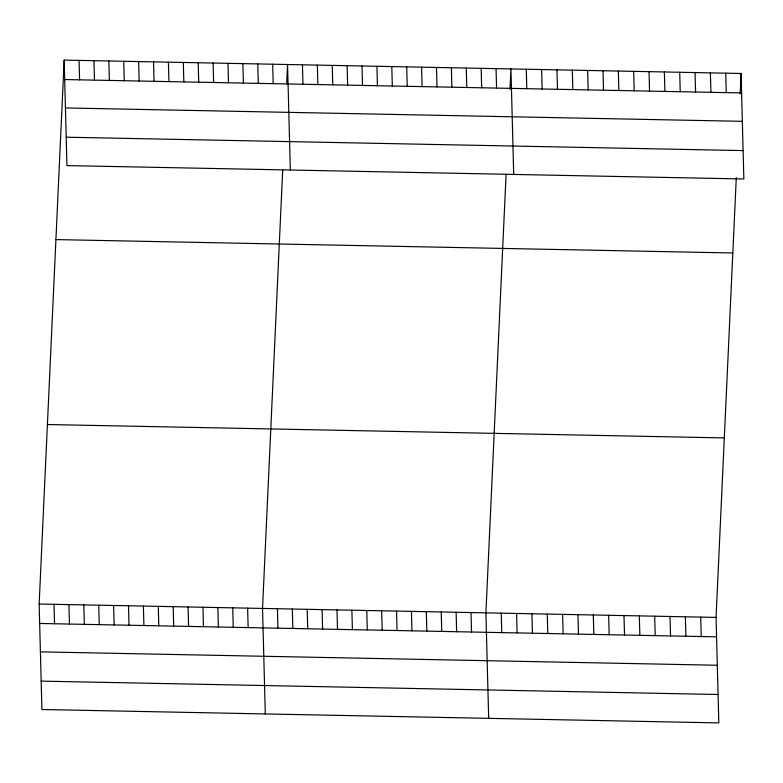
<?xml version="1.0" encoding="UTF-8"?>
<svg xmlns="http://www.w3.org/2000/svg" width="783" height="783" viewBox="0 0 783 783"><rect width="100%" height="100%" fill="white"/><g stroke="black" fill="none" stroke-linecap="round" stroke-linejoin="round"><path stroke-width="1.17" d="M736.294 177.594L716.053 617.405L718.823 722.905L41.91 709.515L39.15 604.016L64.177 60.095L741.09 73.485L743.85 178.984L66.947 165.595L64.177 60.095M282.712 169.823L262.53 608.43L265.29 713.93M286.676 83.664L287.557 64.519L290.327 170.019M506.092 174.237L485.91 612.854L488.67 718.354M510.007 89.272L510.937 68.933L513.707 174.433M740.15 93.833L741.09 73.485M64.686 79.543L741.599 92.932M65.429 107.946L742.343 121.336M66.203 137.201L743.106 150.59M55.916 239.588L732.829 252.978M47.411 424.523L724.314 437.912M39.15 604.016L716.053 617.405M39.659 623.464L716.562 636.853M40.403 651.857L717.306 665.247M41.166 681.122L718.08 694.501M725.743 73.181L726.252 92.629M710.396 72.878L710.915 92.325M695.059 72.574L695.568 92.022M700.716 617.102L701.225 636.55M679.713 72.271L680.221 91.719M685.37 616.798L685.879 636.246M664.375 71.967L664.884 91.415M670.023 616.495L670.532 635.943M649.029 71.664L649.538 91.112M654.686 616.192L655.195 635.639M633.682 71.361L634.191 90.808M639.339 615.888L639.848 635.336M618.345 71.057L618.854 90.505M623.992 615.585L624.511 635.033M602.998 70.754L603.507 90.202M608.655 615.281L609.164 634.729M587.651 70.45L588.16 89.898M593.308 614.978L593.817 634.426M572.314 70.147L572.823 89.595M577.971 614.675L578.48 634.122M556.967 69.844L557.476 89.291M562.625 614.371L563.134 633.819M541.63 69.54L542.139 88.988M547.278 614.068L547.787 633.516M526.284 69.237L526.793 88.685M531.941 613.764L532.45 633.212M516.594 613.461L517.103 632.909M496.05 68.64L496.559 88.088M501.247 613.158L501.756 632.605M481.154 68.346L481.662 87.794M466.267 68.052L466.776 87.5M471.014 612.56L471.523 632.008M451.37 67.759L451.879 87.207M456.127 612.267L456.636 631.715M436.483 67.465L436.992 86.913M441.23 611.973L441.739 631.421M421.587 67.162L422.096 86.619M426.344 611.67L426.852 631.127M406.7 66.868L407.209 86.316M411.447 611.376L411.956 630.824M391.803 66.575L392.312 86.022M396.56 611.083L397.069 630.53M376.917 66.281L377.426 85.729M381.664 610.789L382.173 630.237M362.02 65.987L362.529 85.435M366.777 610.495L367.286 629.943M347.123 65.694L347.632 85.141M351.88 610.202L352.389 629.649M332.237 65.4L332.746 84.848M336.993 609.908L337.502 629.356M317.34 65.106L317.849 84.554M322.097 609.614L322.606 629.062M302.453 64.813L302.962 84.261M307.2 609.321L307.719 628.769M292.313 609.027L292.822 628.475M272.67 64.226L273.179 83.673M277.417 608.734L277.926 628.181M257.773 63.922L258.282 83.38M242.887 63.629L243.396 83.076M247.634 608.137L248.142 627.584M227.99 63.335L228.499 82.783M232.747 607.843L233.256 627.291M213.103 63.041L213.612 82.489M217.85 607.549L218.359 626.997M198.207 62.748L198.716 82.195M202.963 607.256L203.472 626.703M183.32 62.454L183.829 81.902M188.067 606.962L188.576 626.41M168.423 62.16L168.932 81.608M173.18 606.668L173.689 626.116M153.537 61.867L154.045 81.315M158.283 606.375L158.792 625.823M138.64 61.573L139.149 81.021M143.397 606.081L143.906 625.529M123.753 61.28L124.262 80.727M128.5 605.788L129.009 625.235M108.857 60.986L109.366 80.434M113.613 605.484L114.122 624.942M93.97 60.682L94.479 80.14M98.717 605.19L99.226 624.638M79.073 60.389L79.582 79.837M83.83 604.897L84.339 624.345M68.933 604.603L69.442 624.051M54.047 604.31L54.556 623.757"/></g></svg>
